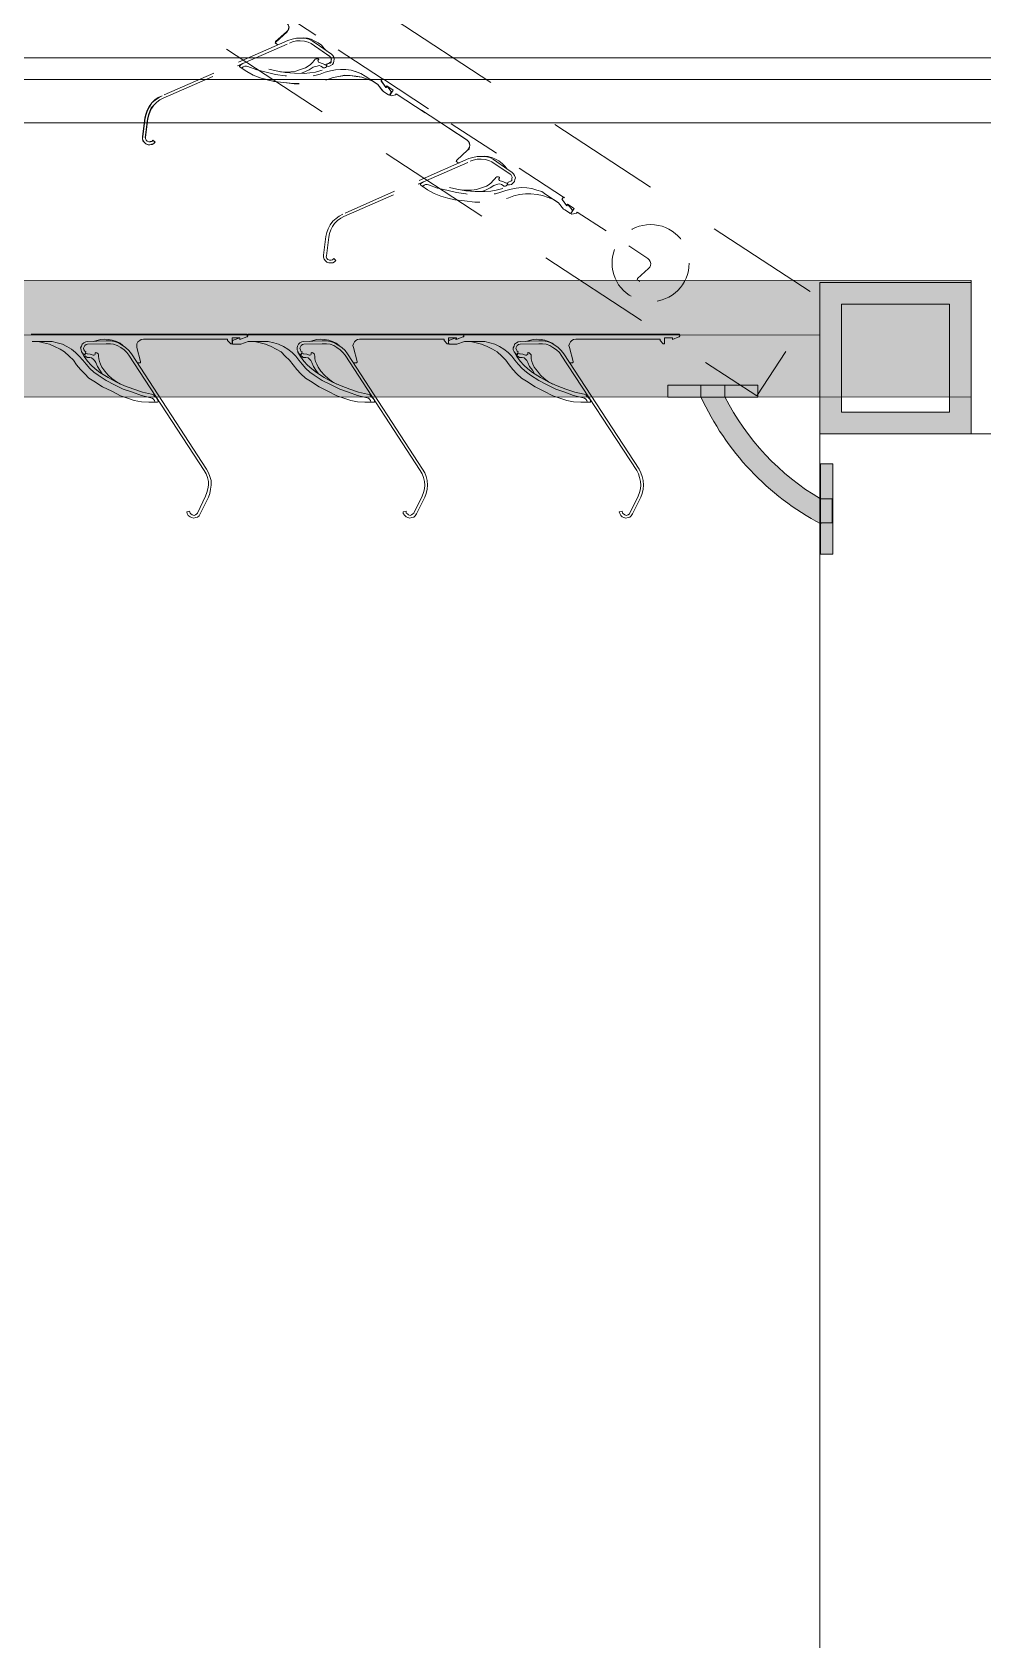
# Model space of a CAD drawing. Header units: centimetres. Extents: x -6341 to 23117, y -10090 to 8065.
# Drawn here: x 4963.5 to 5007.5, y -4142 to -4067.7 of the extents above; entities that cross this region are included whole.
import ezdxf

# ---------------------------------------------------------------- set-up
doc = ezdxf.new("R2010")
doc.units = ezdxf.units.CM
doc.header["$LTSCALE"] = 12.7
doc.linetypes.add('Style de ligne -13', pattern=[0.29527559055118113, 0.1968503937007874, -0.09842519685039369])
doc.linetypes.add('Style de ligne -17', pattern=[0.6944444444444444, 0.41656, -0.2778844444444445])
doc.layers.add('B Général', color=7, linetype='Continuous', lineweight=5)

# ---------------------------------------------------------------- blocks, each defined once
blk = doc.blocks.new('Groupe-199-1')
at = {"layer": 'B Général', "color": 7, "linetype": 'Style de ligne -13', "lineweight": 5}
for p, q in [((4971.417232670053, -4064.385284131147), (4979.742912544473, -4069.83068303404)), ((4975.365451874002, -4068.055167716123), (4969.540660299524, -4070.619054453947)), ((4969.594472088083, -4070.730126088239), (4975.436979450448, -4068.177826302625)), ((4977.37883845733, -4068.689135354139), (4976.664141430124, -4068.196397774793)), ((4976.594475425943, -4068.3025883132), (4977.291459001764, -4068.783740323163)), ((4976.594625581964, -4068.302683299161), (4977.309322609171, -4068.795420830823)), ((4977.165353121027, -4069.131226676084), (4977.148980011209, -4069.272270100691)), ((4977.183216776117, -4069.142907088376), (4977.14913016723, -4069.272365038968)), ((4979.521960272058, -4070.09084429083), (4978.937390197976, -4069.708507054426)), ((4979.522110428079, -4070.090939229108), (4978.937540353998, -4069.708602040388)), ((4979.735871566995, -4070.38250488577), (4979.521960272058, -4070.09084429083)), ((4979.753737415536, -4070.394186776258), (4979.52211262153, -4070.090940754987)), ((4979.778191627725, -4069.853760521985), (4988.103871502145, -4075.299159424879)), ((4980.084026922448, -4070.584924452879), (4980.234644140466, -4070.35464000044)), ((4980.08417707847, -4070.585019343473), (4980.234794248803, -4070.354734986402)), ((4983.63644358085, -4072.65545820532), (4980.377027858956, -4070.523642056562)), ((4968.745195593103, -4071.641595023252), (4968.635371364816, -4072.505568831541)), ((4968.76305920051, -4071.653275435544), (4968.653235019907, -4072.517249291517)), ((4968.764829315408, -4072.539655440427), (4968.874653496011, -4071.675681632139)), ((4968.782692922815, -4072.551335900404), (4968.892517151102, -4071.687362044431)), ((4969.207013334497, -4072.752989237882), (4969.112313331827, -4072.665759890653)), ((4969.224876941904, -4072.764669650175), (4969.130176986917, -4072.677440302946)), ((4983.726410831674, -4073.523644154645), (4977.901619257196, -4076.087530844785)), ((4977.955431045755, -4076.198602479078), (4983.797938408121, -4073.646302693464)), ((4984.955584539636, -4073.77115969), (4985.670281566842, -4074.263897221662)), ((4985.739797462686, -4074.157611792661), (4985.025100387796, -4073.664874213316)), ((4985.544175733789, -4074.611383526899), (4985.510089124902, -4074.740841429807)), ((4987.883069385751, -4075.559415619947), (4987.29849931167, -4075.177078431226)), ((4988.114696373208, -4075.86266321478), (4987.883071579202, -4075.559417145826)), ((4988.445136036142, -4076.053495781995), (4988.595753206476, -4075.823211377241)), ((4977.124018205865, -4077.121751874067), (4977.014193977579, -4077.985725682355)), ((4977.143651928171, -4078.019812291242), (4977.253476108774, -4077.15583843527)), ((4977.58583594726, -4078.233146088697), (4977.491135944589, -4078.145916693784))]:
    blk.add_line(p, q, dxfattribs=at)
at = {"layer": 'B Général', "color": 7, "linetype": 'Style de ligne -13', "lineweight": 5, "flags": 128}
for points in [[(4974.903298820718, -4068.258738940336), (4974.797013344034, -4068.189223092176), (4974.779299844964, -4068.177637570478), (4974.784756530984, -4068.130621426679), (4974.796342004998, -4068.11290792761), (4975.297221483454, -4067.656455414869), (4975.361278404458, -4067.597184651472), (4975.389908327325, -4067.514742940046), (4975.400823988183, -4067.420711987592), (4975.382439150079, -4067.332811349012), (4975.33475390838, -4067.251040976621), (4975.275484623178, -4067.186981766798)], [(4974.903302540048, -4068.258738129713), (4974.814730562432, -4068.200807803251), (4974.779303611978, -4068.177636807538), (4974.802476038201, -4068.142207520582), (4974.814061512216, -4068.124494069196), (4975.314938749536, -4067.668040030576), (4975.361282123788, -4067.597183840849), (4975.407625545724, -4067.526327603437), (4975.418543447717, -4067.432298176862), (4975.382442917093, -4067.332810538389), (4975.352471174463, -4067.262625592329), (4975.275488390192, -4067.186981003858)], [(4976.664141430124, -4068.196397774793), (4976.504713215097, -4068.092124074079), (4976.333699573739, -4068.005563729383), (4976.139513458475, -4067.954432671644), (4975.939870609506, -4067.950317805387), (4975.757942737802, -4067.957786219694), (4975.552838720544, -4068.000684636213), (4975.365451874002, -4068.055167716123)], [(4975.436979450448, -4068.177826302625), (4975.57735153602, -4068.117884200193), (4975.753152860864, -4068.081114619352), (4975.935080732568, -4068.073646252729), (4976.123140300973, -4068.095476048567), (4976.299612964853, -4068.135021632291), (4976.435197414621, -4068.198409455396), (4976.594625581964, -4068.302683299161)], [(4977.130688156351, -4068.52683619795), (4977.029861654504, -4068.410305588819), (4976.911317886575, -4068.282190363981), (4976.763476671442, -4068.160200780012), (4976.610177244409, -4068.085229771711), (4976.439163555367, -4067.998669474699), (4976.262690939172, -4067.959123890973), (4976.074635090097, -4067.937293284513), (4975.892705740198, -4067.944763939954)], [(4977.14840537475, -4068.538420956708), (4977.047578872904, -4068.421890347578), (4976.911321653589, -4068.282189601041), (4976.763480438455, -4068.160199969388), (4976.610178770288, -4068.085227435209), (4976.456880821451, -4068.01025413809), (4976.262694706185, -4067.95912308035), (4976.074636520609, -4067.937291043379), (4975.910422958596, -4067.956348603345)], [(4975.025772155985, -4069.502271788694), (4975.243130745157, -4069.517973559477), (4975.501373781427, -4069.509833901502), (4975.724189819559, -4069.478523247816), (4975.95246254371, -4069.400196402647), (4976.180735315545, -4069.321869557477), (4976.303393902048, -4069.250341981031), (4976.40833898948, -4069.167228978254), (4976.495568384393, -4069.0725289279), (4976.582797683938, -4068.977828972913)], [(4976.582798494562, -4068.977832739927), (4976.6175563948, -4068.924690001585), (4976.658442320093, -4068.900846236326), (4976.734756054148, -4068.900177186109), (4976.781772245629, -4068.905633872129), (4976.781772245629, -4068.905633872129), (4976.78789879249, -4068.934935086347), (4976.753140844567, -4068.988077824689), (4976.759271110757, -4069.017378275968), (4976.783112634881, -4069.058262770749), (4976.818541874154, -4069.081435196973), (4976.947998298868, -4069.115524094678), (4977.065870727762, -4069.167324202635), (4977.083584226831, -4069.178909628965), (4977.130598940118, -4069.184368603803), (4977.148312439187, -4069.195954077818), (4977.13672691749, -4069.21366762457), (4977.154440464243, -4069.225253050901), (4977.148983730539, -4069.272269290067), (4977.096510090097, -4069.3138250762), (4977.067211069329, -4069.319953053571), (4976.990895904763, -4069.320624392606), (4976.973182453378, -4069.309038870908), (4976.95546666549, -4069.297451918699), (4976.884610428079, -4069.251108544447), (4976.802168716653, -4069.22247862158), (4976.714268078073, -4069.240863412), (4976.626367391809, -4069.259248250105), (4976.526881279215, -4069.295346491911), (4976.351751245721, -4069.408431332685), (4976.170490993723, -4069.492215626814), (4975.989232172235, -4069.575997727491)], [(4977.148980011209, -4069.272270100691), (4977.254594196542, -4069.2654707366), (4977.324781336053, -4069.235500424482), (4977.418140949472, -4069.170100920774), (4977.464484371408, -4069.099244683362), (4977.49311205314, -4069.016801493742), (4977.504028476937, -4068.922774308302), (4977.485643638834, -4068.834873669721), (4977.437957586511, -4068.753099530317), (4977.360973371729, -4068.677457135297)], [(4977.291459001764, -4068.783740323163), (4977.333016218408, -4068.836211770154), (4977.362986530527, -4068.906398957349), (4977.363657821877, -4068.982714121915), (4977.346613420709, -4069.047442334272), (4977.294141973718, -4069.0889995986), (4977.241668285593, -4069.130555384733), (4977.165354599221, -4069.131224434949)], [(4977.309322609171, -4068.795420830823), (4977.350879873498, -4068.847892230131), (4977.380850185617, -4068.918079417325), (4977.363805736764, -4068.982807629682), (4977.364477028115, -4069.059122794248), (4977.312005628808, -4069.100680058576), (4977.241818489298, -4069.130650275327), (4977.183218254312, -4069.142904847242)], [(4978.937542595132, -4069.708603518583), (4978.742685140833, -4069.581157248594), (4978.513072027429, -4069.506855242826), (4978.283456672891, -4069.432551758863), (4978.048384584649, -4069.405264466383), (4977.801728500589, -4069.395688431837), (4977.561197485193, -4069.415415852643), (4977.326798214182, -4069.464441483594), (4977.080809749826, -4069.531181376554), (4976.852536977991, -4069.609508221723), (4976.606548513635, -4069.676248114682), (4976.35443350242, -4069.713686793424), (4976.11390243934, -4069.733414214231), (4975.667603553995, -4069.719723313428), (4975.232887901529, -4069.688317435362), (4974.792044224008, -4069.627612584211), (4974.356655754312, -4069.519893782713), (4973.921271051629, -4069.412174218275), (4973.509058727487, -4069.26902536688), (4973.444329036935, -4069.251983206846), (4973.368015350565, -4069.252652257062), (4973.29782816337, -4069.282622569181), (4973.245356811746, -4069.324179785825), (4973.233769811853, -4069.341895526029), (4973.19834057258, -4069.318723099806), (4973.145197786554, -4069.283965199567), (4973.127484335168, -4069.272379677869), (4973.121357788308, -4069.243078463651), (4973.132943310006, -4069.225364964582), (4973.197000183328, -4069.166094201185), (4973.278774322733, -4069.118408196546), (4973.384388460382, -4069.11160888014), (4973.472289146646, -4069.093224089719), (4973.566316332086, -4069.104140513517), (4973.96694313453, -4069.265002768613), (4974.384618057474, -4069.361136143781), (4974.82000280784, -4069.468855708219), (4975.231547512277, -4069.535688536741), (4975.666260923608, -4069.567092936612), (4976.112562050088, -4069.580785363294), (4976.382392086251, -4069.554929869749), (4976.634507097467, -4069.517491238691), (4976.880495609506, -4069.450751345731), (4977.120353855355, -4069.354711001493), (4977.354085506662, -4069.229369395353)], [(4974.724537815317, -4069.962840645887), (4974.40089374946, -4069.877622979261), (4974.077251161798, -4069.7924030715), (4973.759066118463, -4069.660170643903), (4973.464053453668, -4069.492509024717), (4973.198339761957, -4069.318719380476)], [(4974.706822790368, -4069.951257460691), (4974.383178772196, -4069.866039746381), (4974.059536184533, -4069.780819838621), (4973.759066881403, -4069.660174363233), (4973.464051975473, -4069.492511265852), (4973.19834057258, -4069.318723147489)], [(4979.504393161997, -4070.079354565717), (4979.274108709558, -4069.928737395383), (4979.026779903635, -4069.842848389722), (4978.779451002343, -4069.756959384061), (4978.508949722513, -4069.706499665357), (4978.244580139382, -4069.685338156797), (4977.980206836923, -4069.664177363492), (4977.716504873499, -4069.719331782438), (4977.452805103525, -4069.774487679578), (4977.195231165155, -4069.858941071607), (4976.937655700906, -4069.943396704771), (4976.662370504602, -4070.016266053296), (4976.380952753289, -4070.059833567716), (4976.10499621795, -4070.056387751676), (4975.629394640191, -4070.048825591184), (4975.176965488657, -4070.005834286786), (4974.706820549234, -4069.951255982496)], [(4979.50439692901, -4070.079353755094), (4979.291825975641, -4069.940322011091), (4979.044497122033, -4069.854433053114), (4978.779454769357, -4069.756958621122), (4978.526669182046, -4069.718085854627), (4978.244583858713, -4069.685337346174), (4977.99792634414, -4069.675763505079), (4977.716508592828, -4069.719330971815), (4977.452808870538, -4069.774486868955), (4977.212948383554, -4069.870525734998), (4976.937659420236, -4069.943395894147), (4976.662374223932, -4070.016265290357), (4976.398672260507, -4070.071419709303), (4976.122713484033, -4070.067972415067), (4975.647111858591, -4070.060410349943), (4975.176969207986, -4070.005833476163), (4974.724540056452, -4069.962842076398)], [(4978.937392439111, -4069.708508532621), (4978.742534984811, -4069.581062357999), (4978.495208372338, -4069.495174830533)], [(4980.234644140466, -4070.35464000044), (4979.9335034983, -4070.157679360486), (4979.887160076364, -4070.228535597898), (4979.690962280496, -4069.948460524656), (4979.673246492608, -4069.936873572447), (4979.696417488321, -4069.901446574308), (4979.719589914544, -4069.866017335035), (4979.760478080972, -4069.842175095655), (4979.778191627725, -4069.853760521985)], [(4980.077898897393, -4070.555625479795), (4980.124242367014, -4070.4847691947), (4980.135829271539, -4070.46705350218), (4980.141286768182, -4070.420041030027), (4979.9335034983, -4070.157679360486), (4979.887160076364, -4070.228535597898), (4979.690960754617, -4069.94846276579), (4979.673247303232, -4069.936877291776), (4979.678703989252, -4069.889861100294), (4979.725047363504, -4069.819004862882)], [(4980.095762552484, -4070.567305892087), (4980.142106022104, -4070.496449654676), (4980.153692926629, -4070.478733962156), (4980.141434683069, -4070.42013449011), (4979.95136715339, -4070.169359820463), (4979.905023731454, -4070.240216057874), (4979.691110958322, -4069.948557704069), (4979.673395170435, -4069.936970751859), (4979.696567596658, -4069.90154156027), (4979.742911066278, -4069.830685275175)], [(4980.234794248803, -4070.354734986402), (4979.933653606638, -4070.157774346449), (4979.887310232385, -4070.22863058386), (4979.708825887903, -4069.960140984632), (4979.691112388833, -4069.948555462934), (4979.696567596658, -4069.90154156027), (4979.719740070565, -4069.866112273313), (4979.760628284677, -4069.842269986249), (4979.796055235131, -4069.865440981962)], [(4980.077898897393, -4070.555625479795), (4980.054726471169, -4070.591054671384), (4980.019297231896, -4070.56788224516), (4979.789012827142, -4070.417265027143), (4979.735870041116, -4070.382507174589)], [(4980.095762552484, -4070.567305892087), (4980.054876627191, -4070.591149657346), (4980.019447387918, -4070.567977231122), (4979.806876434549, -4070.428945487119), (4979.753733696207, -4070.394187586881)], [(4969.540510143503, -4070.618959420301), (4969.359249891504, -4070.702743762113), (4969.213420356973, -4070.809698289014), (4969.073719562753, -4070.945955556012), (4968.94014450477, -4071.111510270216), (4968.853586496576, -4071.282525437452), (4968.784739698633, -4071.465124600507), (4968.745194114907, -4071.641597264387)], [(4969.540660299524, -4070.619054453947), (4969.377115787729, -4070.714425700285), (4969.231286205514, -4070.821380227186), (4969.073869671091, -4070.946050494291), (4968.958010448679, -4071.123192208387), (4968.871450103982, -4071.294205897428), (4968.802605594858, -4071.476806538679), (4968.763060011132, -4071.653279154874)], [(4968.8746520655, -4071.67568382559), (4968.914197601541, -4071.499211209394), (4968.97145520614, -4071.334326308347), (4969.046429981454, -4071.181026118375), (4969.156830324396, -4071.05089916525), (4969.29653335975, -4070.914643424131), (4969.442364372476, -4070.807686656095), (4969.594321932062, -4070.730031102277)], [(4968.89251572059, -4071.687364285566), (4968.932061256632, -4071.51089166937), (4968.98931886123, -4071.346006768324), (4969.064293636545, -4071.192706578352), (4969.156980432733, -4071.050994151212), (4969.296683468087, -4070.914738362409), (4969.442514528497, -4070.80778154669), (4969.594472088083, -4070.730126088239)], [(4980.377027858956, -4070.523642056562), (4980.342269958719, -4070.576784747221), (4980.137169708474, -4070.619682305433), (4980.084026922448, -4070.584924452879)], [(4980.377180303796, -4070.523738425351), (4980.342422355874, -4070.576881163694), (4980.137322057946, -4070.619778817274), (4980.084179319604, -4070.585020869352)], [(4983.28212515281, -4073.738894980527), (4983.175839676126, -4073.669379132368), (4983.158126177057, -4073.657793658354), (4983.163582863077, -4073.610777466871), (4983.175168337091, -4073.593063967802), (4983.676047815546, -4073.136611455061), (4983.740104736551, -4073.077340691663), (4983.768734659418, -4072.994898980237), (4983.779650272592, -4072.900868075468), (4983.761265482171, -4072.812967389204), (4983.713580240472, -4072.731197016813), (4983.654309477075, -4072.667140095808), (4980.377180303796, -4070.523738425351)], [(4968.635371364816, -4072.505568831541), (4968.642170681223, -4072.611183016874), (4968.660555519326, -4072.699083655454), (4968.737540497049, -4072.774729817487), (4968.796811260446, -4072.838786690809), (4968.879252971872, -4072.867416613676), (4968.973281635507, -4072.878330796339), (4969.061182274088, -4072.859946005918), (4969.160668434366, -4072.823847668745), (4969.207013334497, -4072.752989237882)], [(4968.653235019907, -4072.517249291517), (4968.642320837243, -4072.611277955152), (4968.678419126733, -4072.71076411543), (4968.737688411935, -4072.77482327757), (4968.796959127649, -4072.838880198576), (4968.897116626962, -4072.879097025968), (4968.973431791528, -4072.878425734617), (4969.079045929177, -4072.87162641821), (4969.160818590387, -4072.823942654707), (4969.224876941904, -4072.764669650175)], [(4969.112313331827, -4072.665759890653), (4969.065969957574, -4072.736616080381), (4968.989654793008, -4072.737287371732), (4968.931053079828, -4072.749544184781), (4968.848611368402, -4072.720914261915), (4968.807054104074, -4072.668442862608), (4968.777083839639, -4072.598255675412), (4968.764829315408, -4072.539655440427)], [(4969.130179275735, -4072.677441733457), (4969.066122307046, -4072.736712544538), (4969.007520641549, -4072.748969309904), (4968.931205476983, -4072.749640648939), (4968.848763813241, -4072.721010678388), (4968.807206501229, -4072.668539279081), (4968.777236236795, -4072.598352091886), (4968.782695163949, -4072.551337378599)], [(4983.26426149772, -4073.727214520551), (4983.175689520105, -4073.669284194089), (4983.14026256965, -4073.646113198377), (4983.163434995874, -4073.61068391142), (4983.175020469888, -4073.592970460035), (4983.675897707208, -4073.136516469099), (4983.72224108146, -4073.065660231687), (4983.768584503397, -4072.994804041959), (4983.779502405389, -4072.900774567701), (4983.743401874764, -4072.801286976911), (4983.713430132135, -4072.731102030851), (4983.636447347863, -4072.655457394697)], [(4985.025100387796, -4073.664874213316), (4984.865672172769, -4073.560600464918), (4984.694658531412, -4073.474040120222), (4984.500472416146, -4073.422909062482), (4984.300829614862, -4073.418794196225), (4984.118901695474, -4073.426262610532), (4983.913797678217, -4073.469161027052), (4983.726410831674, -4073.523644154645)], [(4985.509364332422, -4074.006897347547), (4985.408537830575, -4073.890366738416), (4985.272280611261, -4073.75066599188), (4985.124439396127, -4073.628676407911), (4984.97113772796, -4073.553703873731), (4984.817839779123, -4073.478730528928), (4984.623653663858, -4073.427599471189), (4984.43559547828, -4073.405767434217), (4984.271381916269, -4073.424825041868)], [(4983.797938408121, -4073.646302693464), (4983.938310493691, -4073.586360638715), (4984.114111818536, -4073.549591057874), (4984.29603969024, -4073.542122643567), (4984.484099306329, -4073.563952439405), (4984.660571922524, -4073.603498070814), (4984.796156372293, -4073.666885846235), (4984.955584539636, -4073.77115969)], [(4985.510089124902, -4074.740841429807), (4985.615703262552, -4074.734042113401), (4985.703603948816, -4074.715657275297), (4985.779250063165, -4074.638672297574), (4985.84330698417, -4074.579401534177), (4985.85422111915, -4074.485372870542), (4985.8828510897, -4074.402931159116), (4985.846752752526, -4074.303445046522), (4985.799066700204, -4074.221670907117), (4985.739795936807, -4074.157613986112)], [(4987.298501552805, -4075.177079957105), (4987.103644098504, -4075.049633687116), (4986.874030985101, -4074.975331633665), (4986.644415630563, -4074.901028149702), (4986.409343542322, -4074.873740904905), (4986.162687458261, -4074.864164822675), (4985.922156442864, -4074.883892243482), (4985.687757171853, -4074.932917874433), (4985.441768707498, -4074.999657767393), (4985.213495935663, -4075.077984612562), (4984.967507471307, -4075.144724505521), (4984.715392460092, -4075.182163184263), (4984.474861444696, -4075.20189060507), (4984.028562511667, -4075.188199751951), (4983.593846859201, -4075.1567938262), (4983.15300318168, -4075.096088975049), (4982.717614711984, -4074.988370221235), (4982.282230009301, -4074.880650609113), (4981.870017685159, -4074.737501757719), (4981.805287994607, -4074.720459597685), (4981.728974308237, -4074.721128647901), (4981.658787121041, -4074.75109896002), (4981.606315769418, -4074.792656176664), (4981.594728769525, -4074.810371964551), (4981.559299530252, -4074.787199490644), (4981.506156791909, -4074.752441590406), (4981.48844329284, -4074.740856068708), (4981.482316745981, -4074.71155485449), (4981.493902267679, -4074.693841355421), (4981.557959141001, -4074.634570592023), (4981.639733280404, -4074.586884587385), (4981.745347418054, -4074.580085270979), (4981.833248104318, -4074.561700480558), (4981.927275289758, -4074.572616904356), (4982.327902092203, -4074.733479159452), (4982.745577015145, -4074.82961253462), (4983.180961765512, -4074.937332099058), (4983.59250646995, -4075.004164927579), (4984.02721988128, -4075.035569375135), (4984.473521055445, -4075.049261754133), (4984.743351043924, -4075.023406308271), (4984.995466055139, -4074.98596762953), (4985.241454567178, -4074.919227784254), (4985.481312813028, -4074.823187392331), (4985.715044464334, -4074.697845786191)], [(4983.085496772988, -4075.431317036725), (4982.761852707132, -4075.3460993701), (4982.43821011947, -4075.260879462339), (4982.120025076135, -4075.128647034742), (4981.82501241134, -4074.960985463239), (4981.559298719629, -4074.787195771314)], [(4983.386731113656, -4074.970748179533), (4983.604089702829, -4074.986449997999), (4983.862332739099, -4074.978310292341), (4984.085148777231, -4074.946999638654), (4984.313421549066, -4074.868672793485), (4984.541694273217, -4074.790345948316), (4984.66435285972, -4074.718818371869), (4984.769297947152, -4074.635705369093), (4984.856527342065, -4074.541005366422), (4984.943756689294, -4074.446305363752)], [(4984.943757452234, -4074.446309130765), (4984.978515400156, -4074.393166392423), (4985.019401277765, -4074.369322674848), (4985.095715011819, -4074.368653576948), (4985.142731203302, -4074.374110310651), (4985.142731203302, -4074.374110310651), (4985.148857750161, -4074.40341152487), (4985.11409980224, -4074.456554263212), (4985.120230068429, -4074.485854666807), (4985.144071592554, -4074.526739161588), (4985.179500831827, -4074.549911587812), (4985.30895725654, -4074.584000485517), (4985.426829685433, -4074.635800593473), (4985.444543184503, -4074.647386067487), (4985.491557945474, -4074.652844994642), (4985.50927139686, -4074.66443051634), (4985.497685875162, -4074.682144015409), (4985.515399421914, -4074.693729441739), (4985.509942688211, -4074.740745680906), (4985.457469047769, -4074.782301467038), (4985.428170074685, -4074.78842944441), (4985.351854862436, -4074.789100783445), (4985.33414141105, -4074.777515261747), (4985.316425623163, -4074.765928357221), (4985.245569385751, -4074.719584935285), (4985.163127674326, -4074.690955012418), (4985.075227035745, -4074.709339802839), (4984.987326349481, -4074.727724640943), (4984.887840236886, -4074.763822882749), (4984.712710203394, -4074.876907723524), (4984.531449951394, -4074.960692017652), (4984.350191129907, -4075.04447411833)], [(4985.670281566842, -4074.263897221662), (4985.71183883117, -4074.316368620969), (4985.741809143289, -4074.386555808164), (4985.724764694436, -4074.451284020521), (4985.725435985788, -4074.527599185087), (4985.672964586481, -4074.569156449415), (4985.602777446969, -4074.59912671385), (4985.544177211984, -4074.611381285764)], [(4987.865355886682, -4075.547830145932), (4987.652784933312, -4075.408798449613), (4987.405456079706, -4075.322909443952), (4987.140413727029, -4075.225435011961), (4986.887628139719, -4075.186562245466), (4986.605542816385, -4075.153813737013), (4986.358885301813, -4075.144239943601), (4986.0774675505, -4075.187807362653), (4985.81376782821, -4075.242963259794), (4985.573907341226, -4075.339002125837), (4985.298618377908, -4075.411872284986), (4985.023333181603, -4075.484741681196), (4984.759631218179, -4075.539896100141), (4984.483672441705, -4075.536448805906), (4984.008070816262, -4075.528886740781), (4983.537928165659, -4075.474309867002), (4983.085499014123, -4075.431318514921)], [(4988.456721510156, -4076.03578233061), (4988.503064979775, -4075.964926045514), (4988.514651884301, -4075.947210352994), (4988.502393640741, -4075.888610880948), (4988.312326111062, -4075.637836211301), (4988.265982689127, -4075.708692448713), (4988.052069915994, -4075.417034142591), (4988.03435417579, -4075.405447142698), (4988.05752655433, -4075.370017951108), (4988.10387002395, -4075.299161666013)], [(4988.595753206476, -4075.823211377241), (4988.294612564309, -4075.626250784971), (4988.248269190057, -4075.697106974699), (4988.069784845575, -4075.428617375471), (4988.052071346506, -4075.417031901457), (4988.05752655433, -4075.370017951108), (4988.080699028238, -4075.334588711835), (4988.121587242349, -4075.310746424772), (4988.157014192804, -4075.3339173728)], [(4977.901619257196, -4076.087530844785), (4977.738074745401, -4076.182902091123), (4977.592245163187, -4076.289856618024), (4977.434828628762, -4076.414526932813), (4977.31896940635, -4076.591668599226), (4977.232409061655, -4076.762682288267), (4977.163564552529, -4076.945282929517), (4977.124018968805, -4077.121755545713)], [(4977.253474678262, -4077.155840676404), (4977.293020214303, -4076.979368060209), (4977.350277818902, -4076.814483159162), (4977.425252594217, -4076.66118296919), (4977.517939390405, -4076.519470542051), (4977.65764242576, -4076.383214753248), (4977.803473486169, -4076.276257937528), (4977.955431045755, -4076.198602479078)], [(4988.456721510156, -4076.03578233061), (4988.415835584863, -4076.059626095869), (4988.38040634559, -4076.036453621961), (4988.167835392221, -4075.897421877958), (4988.114692653879, -4075.86266397772)], [(4988.738139261468, -4075.99221481619), (4988.703381313547, -4076.045357554533), (4988.498281015619, -4076.088255208112), (4988.445138277277, -4076.05349726019)], [(4991.643084110483, -4079.207371371366), (4991.536798633798, -4079.137855523206), (4991.519085134729, -4079.126270096875), (4991.524541820749, -4079.079253857709), (4991.536127342447, -4079.06154035864), (4992.037006773217, -4078.605087845899), (4992.101063694223, -4078.545817082502), (4992.129693617089, -4078.463375371076), (4992.140609230264, -4078.369344466306), (4992.122224487527, -4078.281443780042), (4992.074539198145, -4078.199673407652), (4992.015268482431, -4078.135616486646), (4988.738139261468, -4075.99221481619)], [(4977.014193977579, -4077.985725682355), (4977.003279794915, -4078.079754345991), (4977.039378084405, -4078.179240506269), (4977.098647369608, -4078.243299668409), (4977.15791808532, -4078.307356589414), (4977.258075584634, -4078.34757346449), (4977.3343907492, -4078.346902125455), (4977.44000488685, -4078.340102809049), (4977.521777548059, -4078.292419045545), (4977.58583594726, -4078.233146088697)], [(4977.491138233408, -4078.145918171979), (4977.427081264718, -4078.205188935377), (4977.368479599221, -4078.217445700742), (4977.292164434655, -4078.218117039777), (4977.209722770914, -4078.189487069227), (4977.168165458902, -4078.137015717603), (4977.138195194467, -4078.066828530408), (4977.143654169306, -4078.019813769437)]]:
    blk.add_lwpolyline(points, dxfattribs=at)
blk = doc.blocks.new('Groupe-200-1')
at = {"layer": 'B Général', "color": 7, "linetype": 'Continuous', "lineweight": 5}
for p, q in [((4973.440542849324, -4081.63774084387), (4963.492210539601, -4081.63774084387)), ((4983.431031759998, -4081.63774084387), (4973.503865298054, -4081.637740891553)), ((4993.443041762135, -4081.63774084387), (4983.494709500095, -4081.63774084387)), ((4963.534542187474, -4081.976407187559), (4964.233043345234, -4081.976407187559)), ((4966.095531948826, -4081.976407187559), (4966.963364943287, -4081.955241387464)), ((4966.963364943287, -4082.082241623975), (4966.095531948826, -4082.10340742407)), ((4968.67804280164, -4081.870575469114), (4972.572709807178, -4081.870575469114)), ((4972.784375914356, -4082.082241576291), (4972.784375914356, -4081.807075398542)), ((4973.186542376301, -4082.10340742407), (4973.52520871999, -4081.976407187559)), ((4973.52520871999, -4081.976407187559), (4974.223709925434, -4081.976407187559)), ((4976.107364329121, -4081.976407187559), (4976.954031523487, -4081.955241387464)), ((4976.954031523487, -4082.082241623975), (4976.107364329121, -4082.10340742407)), ((4978.66870938184, -4081.870575516798), (4982.584542187474, -4081.870575469114)), ((4982.796208294651, -4082.082241576291), (4982.796208294651, -4081.807075398542)), ((4983.177031286976, -4082.10340742407), (4983.536863478444, -4081.976407187559)), ((4983.536866148732, -4081.976407187559), (4984.235367354176, -4081.976407187559)), ((4986.098030909321, -4081.976407187559), (4986.965863903783, -4081.955241387464)), ((4986.96586657407, -4082.082241623975), (4986.098033579609, -4082.10340742407)), ((4988.680366810581, -4081.870575469114), (4992.575033768437, -4081.870575469114)), ((4992.786699923298, -4082.082241576291), (4992.786699923298, -4081.807075398542)), ((4966.010866030476, -4082.463242238141), (4965.968531759999, -4082.590242474653)), ((4971.493033036015, -4087.94540924368), (4968.00053249242, -4082.611408322431)), ((4968.127532728931, -4082.547908156492), (4971.59886475446, -4087.881909125425)), ((4976.02269841077, -4082.463242238141), (4975.959198292515, -4082.590242474653)), ((4981.483699568531, -4087.94540924368), (4978.012367543003, -4082.611408274747)), ((4978.118199261448, -4082.547908204176), (4981.589531286976, -4087.881909173108)), ((4986.013364943287, -4082.463242238141), (4985.949864872715, -4082.590242474653)), ((4991.495531948826, -4087.945409291364), (4988.003031405232, -4082.611408274747)), ((4988.130031641743, -4082.547908204176), (4991.601363667271, -4087.881909173108)), ((4970.688700112126, -4089.850407116987), (4970.815700348637, -4089.829241269209)), ((4971.175532492421, -4089.913907187559), (4971.55653315427, -4089.130740111448)), ((4971.683533343098, -4089.173074381925), (4971.302532728932, -4089.95624150572)), ((4980.70053249242, -4089.850407116987), (4980.827532728932, -4089.829241269209)), ((4981.187364872715, -4089.913907187559), (4981.568365534566, -4089.130740111448)), ((4981.695365723393, -4089.173074381925), (4981.314365061543, -4089.95624150572)), ((4990.69119907262, -4089.850407069303), (4990.818199261448, -4089.829241316892)), ((4991.178031405232, -4089.913907187559), (4991.559032067082, -4089.130740111448)), ((4991.68603225591, -4089.173074429609), (4991.305031641743, -4089.95624150572))]:
    blk.add_line(p, q, dxfattribs=at)
at = {"layer": 'B Général', "color": 7, "linetype": 'Continuous', "lineweight": 5, "flags": 128}
for points in [[(4972.784375914356, -4081.807075398542), (4973.144208105824, -4081.807075398542), (4973.144208105824, -4081.891741316892), (4973.461708601734, -4081.764741080381), (4973.482877119801, -4081.764741080381), (4973.482877119801, -4081.722409480192), (4973.482877119801, -4081.680075162031), (4973.461708601734, -4081.63774084387), (4973.440542849324, -4081.63774084387)], [(4972.805541762134, -4082.061075823881), (4972.805541762134, -4081.976409905531), (4972.805541762134, -4081.955241387464), (4972.82670756223, -4081.912909787275), (4973.144208105824, -4081.807075398542), (4973.144208105824, -4081.891741316892), (4973.461708601734, -4081.764743798353), (4973.482874449513, -4081.764743750669), (4973.504042919895, -4081.722409480192), (4973.504042919895, -4081.637743561841)], [(4982.796033343098, -4082.061075823881), (4982.796033343098, -4081.976409905531), (4982.796033343098, -4081.955241387464), (4982.838367661259, -4081.912909787275), (4983.134699686787, -4081.807075398542), (4983.134699686787, -4081.891741316892), (4983.473366030476, -4081.764743750669), (4983.494534548542, -4081.764743798353), (4983.494534548542, -4081.722409432508), (4983.494534548542, -4081.637743561841)], [(4982.796208294651, -4081.807075398542), (4983.156040438435, -4081.807075398542), (4983.156040438435, -4081.891741316892), (4983.452375181934, -4081.764741080381), (4983.47354098203, -4081.764741080381), (4983.494709500095, -4081.722409480192), (4983.494709500095, -4081.680075162031), (4983.47354098203, -4081.63774084387), (4983.43120938184, -4081.63774084387)], [(4992.786699923298, -4081.807075398542), (4993.146532067081, -4081.807075398542), (4993.146532067081, -4081.891741269209), (4993.442866810581, -4081.764741080381), (4993.464032610676, -4081.764741080381), (4993.485201081059, -4081.722409480192), (4993.485201081059, -4081.680075162031), (4993.464032610676, -4081.63774084387), (4993.442866810581, -4081.63774084387)], [(4963.555707987568, -4081.976407187559), (4963.809708412907, -4081.976407235242), (4964.063708838245, -4082.039907305814), (4964.338875063679, -4082.10340742407), (4964.571707018635, -4082.209241812803), (4964.825707443973, -4082.336239331342), (4965.037373598835, -4082.463239567854), (4965.249042376301, -4082.653739874936), (4965.439540013096, -4082.84424018202), (4965.58770871999, -4083.055906336881), (4965.778209074757, -4083.267575162031), (4965.968706663868, -4083.479241316892), (4966.159207018635, -4083.669741576291), (4966.39204164388, -4083.817907660581), (4966.794208105824, -4084.071908038236), (4967.217540320179, -4084.283574193098), (4967.619706782124, -4084.495240347959)], [(4964.233040674946, -4081.976407187559), (4964.46587530019, -4081.976407235242), (4964.698707207463, -4082.039907305814), (4964.931541880391, -4082.10340742407), (4965.143207987569, -4082.209241812803), (4965.354874094746, -4082.336239331342), (4965.545374449513, -4082.484408038236), (4965.714706238529, -4082.653739874936), (4965.884040793202, -4082.84424018202), (4966.032206782123, -4083.034740536787), (4966.201541289112, -4083.225240891553), (4966.39204164388, -4083.394572728254), (4966.582541950962, -4083.542741387464), (4966.96353989484, -4083.77557334242), (4967.344540556691, -4083.987239449598), (4967.746707018635, -4084.177739804365), (4968.170041950963, -4084.325908463575), (4968.593374213002, -4084.474074500181), (4969.01670647504, -4084.579906266309), (4969.080206593297, -4084.601074736692), (4969.143706663868, -4084.643406336881), (4969.186040982029, -4084.706906455137), (4969.207206782124, -4084.770406573392), (4969.207206782124, -4084.791575091459), (4969.249541100285, -4084.791575091459), (4969.31304121854, -4084.791575043775), (4969.334207018635, -4084.791575091459), (4969.35537281873, -4084.770406525708), (4969.35537281873, -4084.749240773298), (4969.334207018635, -4084.664574854948), (4969.291872700474, -4084.579906266309), (4969.207206782124, -4084.516406148054), (4969.143706663868, -4084.452906029798), (4969.059040793201, -4084.410574381925), (4968.635708531163, -4084.325908511259), (4968.233539351246, -4084.177739756681), (4967.81020713689, -4084.029573720075), (4967.429206475041, -4083.86023926077), (4967.048208531162, -4083.648573105909), (4966.667207869313, -4083.415741198637), (4966.455541762135, -4083.246406643964), (4966.265041407368, -4083.077074807264), (4966.09570690038, -4082.886574500181), (4965.947540863774, -4082.674908393003), (4965.820540674946, -4082.442073767759)], [(4965.968531759999, -4082.590242474653), (4965.883865841648, -4082.526742356397), (4965.820365723393, -4082.463242285825), (4965.799197205326, -4082.357407849408), (4965.778031405232, -4082.272741978742), (4965.820365723393, -4082.188076012708), (4965.841531523487, -4082.103410142042), (4965.926197441838, -4082.039909976103), (4966.010866030476, -4081.997575705625), (4966.095531948826, -4081.976409905531)], [(4966.095531948826, -4082.10340742407), (4966.03203183057, -4082.124573224165), (4965.968531759999, -4082.166907542326), (4965.94736591222, -4082.230407612898), (4965.905031641743, -4082.293907731153), (4965.926197441838, -4082.357407849408), (4965.968531759999, -4082.420907967664), (4966.010866030476, -4082.463239567854)], [(4966.370875843784, -4081.976407187559), (4966.519041832707, -4081.934072917081), (4966.709542187474, -4081.891741269209), (4966.900042494557, -4081.870572798826), (4967.069377001545, -4081.891741316892), (4967.238708838246, -4081.912907116987), (4967.429209193013, -4081.976407235242), (4967.598543700001, -4082.061073105909), (4967.72554121854, -4082.166907494642)], [(4966.963364943287, -4081.955241387464), (4967.153865298054, -4081.955241387464), (4967.344365605137, -4081.976407187559), (4967.53486591222, -4082.039907305814), (4967.704197748921, -4082.145741742231), (4967.852363785527, -4082.251573412992), (4968.00053249242, -4082.399742119886), (4968.127532728931, -4082.547908156492)], [(4968.00053249242, -4082.611408322431), (4967.915866574071, -4082.48440808592), (4967.788866385243, -4082.357407849408), (4967.640700348637, -4082.251576130964), (4967.471365841649, -4082.166907542326), (4967.302031286976, -4082.10340742407), (4967.153865298054, -4082.082241623975), (4966.963364943287, -4082.082241623975)], [(4968.402873858235, -4082.971240418531), (4968.508708294651, -4082.971240418531), (4968.551039894841, -4082.971240418531), (4968.551039942524, -4082.928906148054), (4968.551039894841, -4082.907740347959), (4968.381708105824, -4082.251573460676), (4968.381708105824, -4082.166907494642), (4968.381708105824, -4082.082241623975), (4968.424039706013, -4081.997573035337), (4968.508708294651, -4081.934072869398), (4968.572208412907, -4081.891741269209), (4968.678040131352, -4081.870572798826)], [(4972.572709807178, -4081.870575469114), (4972.572709807178, -4081.93407558737), (4972.720875843785, -4082.082241623975), (4972.784375914356, -4082.082241576291)], [(4972.805541762134, -4082.061075823881), (4972.805541762134, -4082.103410142042), (4972.847876032612, -4082.103410142042), (4973.123042258046, -4082.103410094358), (4973.186542376301, -4082.103410094358)], [(4973.546199568531, -4081.976407187559), (4973.821365841648, -4081.976407187559), (4974.075366266987, -4082.039907305814), (4974.329366692325, -4082.10340742407), (4974.583367117664, -4082.209241860487), (4974.81619907262, -4082.336239331342), (4975.049033697865, -4082.463239567854), (4975.239534004948, -4082.653739874936), (4975.430031641743, -4082.84424018202), (4975.599366148732, -4083.055906336881), (4975.76870065572, -4083.267575162031), (4975.959198292515, -4083.479241316892), (4976.170867117665, -4083.669741623975), (4976.403699072621, -4083.817907612897), (4976.805865534565, -4084.07190808592), (4977.208031948826, -4084.283574193098), (4977.631366881154, -4084.495240300275)], [(4974.223707207462, -4081.976407187559), (4974.45654188039, -4081.976407187559), (4974.710539587757, -4082.039907305814)], [(4974.710364636204, -4082.039907305814), (4974.922030791065, -4082.10340742407), (4975.15486541631, -4082.209241860487), (4975.366531523488, -4082.336239379026), (4975.557031878254, -4082.48440808592), (4975.726363667271, -4082.65373992262), (4975.874532374165, -4082.84424018202), (4976.02269841077, -4083.034740536787), (4976.192030247471, -4083.225240891553), (4976.382530554554, -4083.39457268057), (4976.573030909321, -4083.542741387464), (4976.954031523487, -4083.77557334242), (4977.356197985432, -4083.987239449598), (4977.758364447376, -4084.177739756681), (4978.160530861637, -4084.325908511259), (4978.583865841649, -4084.474074500181), (4979.028363903783, -4084.579906218626), (4979.091863974354, -4084.601074736692), (4979.134198292515, -4084.643406336881), (4979.176532610676, -4084.706906455137), (4979.19769841077, -4084.770406573392), (4979.218864210865, -4084.791575043775), (4979.24003001096, -4084.791575091459), (4979.303530129216, -4084.791575043775), (4979.345864447377, -4084.791575043775), (4979.367030247471, -4084.770406573392), (4979.367030247471, -4084.749240725614), (4979.345864447377, -4084.664574807264), (4979.282364329121, -4084.579906266309), (4979.218864210865, -4084.516406148054), (4979.155364092609, -4084.452906029798), (4979.049532374165, -4084.410574381925), (4978.626197441838, -4084.325908511259), (4978.224030979893, -4084.177739756681), (4977.821864565632, -4084.029573767759), (4977.419698103688, -4083.860241931058), (4977.038697441838, -4083.648573105909), (4976.678865298054, -4083.415741198637), (4976.467199143192, -4083.246406643964), (4976.276698836109, -4083.077074854948), (4976.107364329121, -4082.886574547864), (4975.93803249242, -4082.674908345319), (4975.81103225591, -4082.442073720075)], [(4975.959198292515, -4082.590242474653), (4975.874532374165, -4082.526742356397), (4975.832198103688, -4082.463242285825), (4975.789863785527, -4082.357407849408), (4975.789863785527, -4082.272741978742), (4975.81103225591, -4082.188076012708), (4975.853363903782, -4082.103410142042), (4975.916863974354, -4082.039910023786), (4976.001532610676, -4081.997575705625), (4976.107364329121, -4081.976409905531)], [(4976.107364329121, -4082.10340742407), (4976.043864210866, -4082.124573224165), (4975.980364092609, -4082.166907542326), (4975.938029822132, -4082.230407660581), (4975.916863974354, -4082.293907731153), (4975.938029822132, -4082.357407849408), (4975.959198292515, -4082.420907967664), (4976.02269841077, -4082.463239567854)], [(4976.382533224843, -4081.976407235242), (4976.530699261448, -4081.934072917081), (4976.700033768437, -4081.891741269209), (4976.890534123204, -4081.870572798826), (4977.059865912221, -4081.891741316892), (4977.250366266987, -4081.912907069303), (4977.419700773976, -4081.976407235242), (4977.589032610676, -4082.061073105909), (4977.737198599598, -4082.166907542326)], [(4976.954031523487, -4081.955241387464), (4977.144531878254, -4081.955241387464), (4977.335032137654, -4081.976407235242), (4977.52553249242, -4082.039907305814), (4977.694864329121, -4082.145741694547), (4977.86419883611, -4082.251573412992), (4978.012364872715, -4082.399742167569), (4978.118199261448, -4082.547908204176)], [(4978.012364872715, -4082.611408322431), (4977.906530436298, -4082.484408038236), (4977.779530199788, -4082.357407849408), (4977.631364210865, -4082.251576130964), (4977.483198221943, -4082.166907542326), (4977.313863667271, -4082.10340742407), (4977.14453183057, -4082.082241623975), (4976.954031523487, -4082.082241623975)], [(4978.393365534565, -4082.971240466215), (4978.520365723392, -4082.971240466215), (4978.541531523488, -4082.971240418531), (4978.562700041553, -4082.928906148054), (4978.562700041553, -4082.907740300275), (4978.393365486882, -4082.251573412992), (4978.372199686787, -4082.166907494642), (4978.393365534565, -4082.082241623975), (4978.435699805043, -4081.997572987653), (4978.499199923298, -4081.934072917081), (4978.583865793965, -4081.891741269209), (4978.668531759999, -4081.870572798826)], [(4982.584542187474, -4081.870575469114), (4982.584542187474, -4081.934075635053), (4982.732708176396, -4082.082241623975), (4982.796208294651, -4082.082241576291)], [(4982.796033343098, -4082.061075823881), (4982.817199190877, -4082.103410094358), (4982.838367661259, -4082.103410142042), (4983.113533886692, -4082.103410094358), (4983.177034004948, -4082.103410094358)], [(4983.537041100285, -4081.976407187559), (4983.812207325718, -4081.976407187559), (4984.066207751057, -4082.039907305814), (4984.320208176396, -4082.10340742407), (4984.574208601734, -4082.209241860487), (4984.828209074757, -4082.336239331342), (4985.039875181935, -4082.463239567854), (4985.251541289113, -4082.653739874936), (4985.442041643879, -4082.844240229703), (4985.590207632801, -4083.055906384565), (4985.759542187474, -4083.267575162031), (4985.950039824269, -4083.479241316892), (4986.161708601734, -4083.669741623975), (4986.39454055669, -4083.817907612897), (4986.796707018635, -4084.07190808592), (4987.19887348058, -4084.283574193098), (4987.622208412907, -4084.495240300275)], [(4984.235364636204, -4081.976407187559), (4984.468199261448, -4081.976407235242), (4984.701031216404, -4082.039907305814), (4984.933865841648, -4082.10340742407), (4985.145531948826, -4082.209241812803), (4985.357198103688, -4082.336239331342), (4985.547698410771, -4082.484408038236), (4985.717030199788, -4082.653739874936), (4985.865198954365, -4082.844240229703), (4986.013364943287, -4083.034740536787), (4986.203865298054, -4083.225240891553), (4986.394365605137, -4083.39457268057), (4986.58486591222, -4083.542741387464), (4986.965863903783, -4083.77557334242), (4987.346864565632, -4083.987239497282), (4987.749030979893, -4084.177739804365), (4988.17236591222, -4084.325908463575), (4988.574532374165, -4084.474074500181), (4989.019030436299, -4084.579906218626), (4989.082530554554, -4084.601074736692), (4989.14603067281, -4084.643406336881), (4989.188364943288, -4084.706906455137), (4989.209530791066, -4084.770406573392), (4989.209530791066, -4084.791575091459), (4989.251865061543, -4084.791575091459), (4989.315365179798, -4084.791575043775), (4989.336530979893, -4084.791575091459), (4989.357696779987, -4084.770406525708), (4989.357696779987, -4084.749240773298), (4989.336530979893, -4084.664574854948), (4989.273030909321, -4084.579906218626), (4989.209530791066, -4084.51640610037), (4989.14603067281, -4084.452906029798), (4989.06136475446, -4084.410574381925), (4988.63803249242, -4084.325908511259), (4988.214697560094, -4084.177739804365), (4987.812531098149, -4084.029573720075), (4987.431530436299, -4083.86023926077), (4987.050532492421, -4083.648573105909), (4986.669531878254, -4083.415741150953), (4986.457865723392, -4083.246406691648), (4986.26736541631, -4083.077074807264), (4986.098030861637, -4082.886574500181), (4985.949864825032, -4082.674908345319), (4985.822864636204, -4082.442073720075)], [(4985.949864872715, -4082.590242474653), (4985.886364754459, -4082.526742356397), (4985.822864636204, -4082.463242238141), (4985.780530318043, -4082.357407849408), (4985.780530318043, -4082.272741931059), (4985.822864636204, -4082.188076012708), (4985.844030436298, -4082.103410094358), (4985.92869907262, -4082.039910023786), (4986.013364943287, -4081.997575705625), (4986.098030861637, -4081.976409857847)], [(4986.098030861637, -4082.10340742407), (4986.034530791066, -4082.124573224165), (4985.97103067281, -4082.166907542326), (4985.928696354649, -4082.230407612898), (4985.907530554554, -4082.293907731153), (4985.928696354649, -4082.357407849408), (4985.97103067281, -4082.42090791998), (4986.013364943287, -4082.463239567854)], [(4986.373199805043, -4081.976407187559), (4986.521365793965, -4081.934072917081), (4986.711866148731, -4081.891741269209), (4986.88120065572, -4081.870572798826), (4987.071701010487, -4081.891741316892), (4987.241032799504, -4081.912907116987)], [(4988.003031405232, -4082.611408274747), (4987.918365486881, -4082.484408038236), (4987.791365298054, -4082.357407849408), (4987.622030791065, -4082.251576130964), (4987.47386475446, -4082.166907494642), (4987.304530247471, -4082.10340742407), (4987.13519841077, -4082.082241623975), (4986.965863903783, -4082.082241623975)], [(4986.96586657407, -4081.955241435148), (4987.156366881153, -4081.955241387464), (4987.34686723592, -4081.976407235242), (4987.537367543004, -4082.039907305814), (4987.706699379703, -4082.145741694547), (4987.85486541631, -4082.251573460676), (4988.003034123203, -4082.399742167569), (4988.130034312031, -4082.547908204176)], [(4987.241207751057, -4081.912907069303), (4987.410542258045, -4081.976407235242), (4987.579874094746, -4082.061073105909), (4987.728040131352, -4082.166907542326)], [(4988.405375536701, -4082.971240418531), (4988.511209925435, -4082.971240418531), (4988.532375725529, -4082.971240418531), (4988.553541525624, -4082.928906148054), (4988.553541525624, -4082.907740300275), (4988.384209688923, -4082.251573460676), (4988.36304121854, -4082.166907494642), (4988.384209688923, -4082.082241576291), (4988.426541289113, -4081.997572987653), (4988.490041407368, -4081.934072869398), (4988.57471004369, -4081.891741316892), (4988.680541762134, -4081.870572798826)], [(4992.575031098148, -4081.870575469114), (4992.575031098148, -4081.93407558737), (4992.723197134755, -4082.082241623975), (4992.78669725301, -4082.082241623975)], [(4966.603707751057, -4082.653742592908), (4966.603707751057, -4082.590242474653), (4966.582541950962, -4082.547908156492), (4966.519041832707, -4082.505576556302), (4966.476707514546, -4082.48440808592), (4966.476707514546, -4082.48440808592), (4966.455541762135, -4082.505576556302), (4966.455541762135, -4082.569076674558), (4966.434373244068, -4082.590242474653), (4966.39204164388, -4082.611408274747), (4966.349707325719, -4082.611408274747), (4966.222707136891, -4082.569076674558), (4966.09570690038, -4082.547908156492), (4966.074541100284, -4082.547908204176), (4966.032206782123, -4082.526742356397), (4966.011040982029, -4082.526742356397), (4966.011040982029, -4082.547908156492), (4965.989875181935, -4082.547908204176), (4965.968706663868, -4082.590242474653), (4965.989875181935, -4082.653742592908), (4966.011040982029, -4082.674908393003), (4966.074541100284, -4082.71724266348), (4966.09570690038, -4082.717242711164), (4966.116875418445, -4082.71724266348), (4966.201541289112, -4082.71724266348), (4966.286207255146, -4082.738408511259), (4966.349707325719, -4082.801908581831), (4966.413207443974, -4082.865408700086), (4966.476707562229, -4082.950074618436), (4966.561373480579, -4083.14057492552), (4966.667207869313, -4083.309909480192), (4966.773042258045, -4083.479241269209)], [(4967.619709452412, -4083.944907849409), (4967.429209145329, -4083.839073460676), (4967.217543038151, -4083.69090742407), (4967.048208483478, -4083.542741387464), (4966.900042494557, -4083.352241080381), (4966.751876457951, -4083.161740725614), (4966.688376387379, -4083.034740536787), (4966.646042069218, -4082.907740300275), (4966.624876269123, -4082.780740111448), (4966.603710469029, -4082.653739874936)], [(4976.615365179799, -4082.653742592908), (4976.594199379704, -4082.590242474653), (4976.573030909321, -4082.547908156492), (4976.509530791065, -4082.505576556302), (4976.488364943287, -4082.48440808592), (4976.467199190876, -4082.484408038236), (4976.44603067281, -4082.505576556302), (4976.44603067281, -4082.569076674558), (4976.424864872715, -4082.590242474653), (4976.382530554554, -4082.611408274747), (4976.36136475446, -4082.611408274747), (4976.234364517948, -4082.569076674558), (4976.107364329121, -4082.547908204176), (4976.065032728931, -4082.547908204176), (4976.02269841077, -4082.526742356397), (4976.001532610676, -4082.526742356397), (4976.001532610676, -4082.547908156492), (4975.980364092609, -4082.547908204176), (4975.980364092609, -4082.590242474653), (4975.980364092609, -4082.653742592908), (4976.02269841077, -4082.674908345319), (4976.065032728931, -4082.71724266348), (4976.107364329121, -4082.71724266348), (4976.107364329121, -4082.71724266348), (4976.192032917759, -4082.71724266348), (4976.297864636204, -4082.738408511259), (4976.36136475446, -4082.801908629514), (4976.424864872715, -4082.86540874777), (4976.467199143192, -4082.950074618436), (4976.551865061543, -4083.14057492552), (4976.65769949796, -4083.309909432508), (4976.784699686787, -4083.479241316892)], [(4977.631364210865, -4083.944907849409), (4977.419698103688, -4083.839073460676), (4977.22919774892, -4083.69090742407), (4977.059863241932, -4083.542741387464), (4976.890531405232, -4083.352241032697), (4976.763531216404, -4083.161740725614), (4976.700031098148, -4083.034740536787), (4976.636530979893, -4082.907740300275), (4976.615365179799, -4082.780740111448), (4976.615365179799, -4082.653739874936)], [(4986.60620938184, -4082.653742592908), (4986.60620938184, -4082.590242474653), (4986.563875063679, -4082.547908156492), (4986.52154346349, -4082.505576556302), (4986.479209193012, -4082.484408038236), (4986.458043345234, -4082.48440808592), (4986.458043345234, -4082.505576556302), (4986.458043345234, -4082.569076674558), (4986.415709074757, -4082.590242474653), (4986.394543226978, -4082.611408274747), (4986.352208956501, -4082.611408274747), (4986.22520871999, -4082.569076626874), (4986.098208531163, -4082.547908204176), (4986.077042731068, -4082.547908156492), (4986.013542612813, -4082.526742404081), (4986.013542612813, -4082.526742404081), (4985.992376812717, -4082.547908156492), (4985.992376812717, -4082.547908156492), (4985.971208294652, -4082.590242474653), (4985.971208294652, -4082.653742592908), (4986.013542612813, -4082.674908393003), (4986.077042731068, -4082.71724266348), (4986.098208531163, -4082.71724266348), (4986.098208531163, -4082.71724266348), (4986.204042919895, -4082.717242711164), (4986.288708838246, -4082.738408463575), (4986.352208956501, -4082.801908581831), (4986.415709074757, -4082.865408700086), (4986.458043345234, -4082.950074618436), (4986.542709263585, -4083.14057492552), (4986.669709500095, -4083.309909480192), (4986.775543888829, -4083.479241269209)], [(4987.622208412907, -4083.944907849409), (4987.410542258045, -4083.839073460676), (4987.220041950963, -4083.690907376386), (4987.050707443974, -4083.542741387464), (4986.902541407368, -4083.352241080381), (4986.754375418446, -4083.161740773298), (4986.69087530019, -4083.034740536787), (4986.648540982029, -4082.907740347959), (4986.60620938184, -4082.780740111448), (4986.60620938184, -4082.653739874936)], [(4967.619709452412, -4084.495240300275), (4967.93721004369, -4084.601074736692), (4968.254710539601, -4084.706906455137), (4968.593376883289, -4084.770406573392), (4968.932043226979, -4084.791572373487), (4969.249543770573, -4084.791572325803)], [(4977.631364210865, -4084.495240300275), (4977.948864754459, -4084.601074736692), (4978.266365298054, -4084.706906455137), (4978.583863123677, -4084.770406573392), (4978.922532185337, -4084.791572373487), (4979.24003001096, -4084.791572373487)], [(4987.622208412907, -4084.495240300275), (4987.939708956501, -4084.601074736692), (4988.257209500096, -4084.706906407453), (4988.574707325718, -4084.770406573392), (4988.913376387379, -4084.791572373487), (4989.252042731068, -4084.791572373487)], [(4971.55653315427, -4089.130742829419), (4971.620033224843, -4088.961408274748), (4971.662367543004, -4088.792076438047), (4971.683533343098, -4088.622741931058), (4971.683533343098, -4088.453410094358), (4971.641199072621, -4088.262909787275), (4971.577698954365, -4088.093575280286), (4971.493033036015, -4087.94540924368)], [(4971.59886475446, -4087.881909125425), (4971.68353067281, -4088.051243680097), (4971.747030791065, -4088.220575516797), (4971.810530909321, -4088.411075823881), (4971.810530861638, -4088.622741931058), (4971.789365061542, -4088.813242238141), (4971.747030791065, -4089.003742592909), (4971.68353067281, -4089.173077099897)], [(4981.568365534566, -4089.130742829419), (4981.631865605137, -4088.961408274748), (4981.674199923298, -4088.792076438047), (4981.695365723393, -4088.622741931058), (4981.674199923298, -4088.453410094358), (4981.631865605137, -4088.262909787275), (4981.568365486882, -4088.093575280286), (4981.483699568531, -4087.94540924368)], [(4981.589531286976, -4087.881909173108), (4981.695365723393, -4088.051243680097), (4981.758865841648, -4088.220575516797), (4981.801197441838, -4088.411075823881), (4981.82236591222, -4088.622741978742), (4981.801197441838, -4088.813242238141), (4981.758865841648, -4089.003742592909), (4981.695365723393, -4089.173077099897)], [(4991.559032067082, -4089.130742781736), (4991.622532137653, -4088.961408274748), (4991.664866503498, -4088.792076438047), (4991.68603225591, -4088.622741931058), (4991.664866503498, -4088.453410094358), (4991.622532185337, -4088.262909787275), (4991.580197867176, -4088.093575232603), (4991.495531948826, -4087.945409291364)], [(4991.601366385243, -4087.881909173108), (4991.68603225591, -4088.051243632413), (4991.749532374165, -4088.220575469114), (4991.791866692326, -4088.411075776197), (4991.81303249242, -4088.622741931058), (4991.791866692326, -4088.813242285825), (4991.749532374165, -4089.003742592909), (4991.68603225591, -4089.173077099897)], [(4970.815697630665, -4089.829241269209), (4970.836863478444, -4089.913907187559), (4970.879197748921, -4089.95624150572), (4970.942697867176, -4089.998575823881), (4971.027363785526, -4090.019741623975), (4971.090863903783, -4089.998575823881), (4971.154363974354, -4089.95624150572), (4971.175529822132, -4089.913907187559)], [(4980.827532728932, -4089.829241269209), (4980.827532728932, -4089.913907235242), (4980.891032847187, -4089.95624150572), (4980.933367117665, -4089.998575776197), (4981.018033036014, -4090.019741623975), (4981.081533154271, -4089.998575823881), (4981.145033224842, -4089.95624150572), (4981.187364872715, -4089.913907187559)], [(4990.818199261448, -4089.829241316892), (4990.839365061543, -4089.913907235242), (4990.881699379704, -4089.95624150572), (4990.945199450276, -4089.998575776197), (4991.008699568531, -4090.019741623975), (4991.093365534565, -4089.998575823881), (4991.156865605137, -4089.95624150572), (4991.178031405232, -4089.913907187559)], [(4971.302532728932, -4089.95624150572), (4971.26019841077, -4090.04090742407), (4971.175532492421, -4090.104407542326), (4971.09086657407, -4090.125576012708), (4971.00620065572, -4090.146741812803), (4970.900366266987, -4090.125576060392), (4970.836866148731, -4090.083241694547), (4970.752200230381, -4090.019741623975), (4970.70986591222, -4089.935075705625), (4970.688700112126, -4089.850407116987)], [(4981.314365061543, -4089.95624150572), (4981.250864943288, -4090.04090742407), (4981.187364872715, -4090.104407542326), (4981.081530436299, -4090.125576012708), (4980.996864565632, -4090.146741860487), (4980.912198599598, -4090.125576012708), (4980.827532728932, -4090.083241742231), (4980.764032610676, -4090.019741623975), (4980.70053249242, -4089.935075705625), (4980.70053249242, -4089.850407116987)], [(4991.305031641743, -4089.95624150572), (4991.241531523488, -4090.04090742407), (4991.178031405232, -4090.104407542326), (4991.093365486881, -4090.125576012708), (4990.987531098149, -4090.146741812803), (4990.902865179798, -4090.125576012708), (4990.818199261448, -4090.083241694547), (4990.754699143193, -4090.019741576291), (4990.712364872716, -4089.935075705625), (4990.69119907262, -4089.850407069303)]]:
    blk.add_lwpolyline(points, dxfattribs=at)
blk = doc.blocks.new('Groupe-201-1')
at = {"layer": 'B Général', "linetype": 'Continuous', "lineweight": 0, "true_color": 0xbbbbbb}
for points in [[(4658.338766708099, -4084.529764206788), (4658.339090361319, -4079.132263381188), (5006.966398998271, -4079.153168306366), (5006.966075345051, -4084.550669131966)], [(4992.934276846347, -4084.001109768507), (4997.103519885975, -4084.00135977105), (4997.103486493831, -4084.558233966606), (4992.934243454202, -4084.557983964063)], [(5000.00174975181, -4091.810090235615), (5000.001999754353, -4087.640847195986), (5000.558873949909, -4087.640880588131), (5000.558623947366, -4091.810123627759)]]:
    blk.add_hatch(color=9, dxfattribs=at).paths.add_polyline_path(points)
at = {"layer": 'B Général', "linetype": 'Continuous', "lineweight": 0}
h = blk.add_hatch(color=7, dxfattribs=at)
h.paths.add_polyline_path([(4999.964720119699, -4086.249016135313), (4999.966393341287, -4079.249016326047), (5006.966393150552, -4079.250689547635), (5006.964719928964, -4086.250689356901)])
h.paths.add_polyline_path([(5005.966154112085, -4080.250450461484), (5000.966154255136, -4080.249255316831), (5000.964959110483, -4085.24925517378), (5005.964958967432, -4085.250450318433)])
at = {"layer": 'B Général', "linetype": 'Continuous', "lineweight": 0, "true_color": 0xbbbbbb}
h = blk.add_hatch(color=9, dxfattribs=at)
edge = h.paths.add_edge_path()
edge.add_line((5000.537051500543, -4090.370175545789), (5000.008313717111, -4090.370143836118))
edge.add_line((5000.008313717111, -4090.370143836118), (5000.008548034891, -4090.40984196005))
edge.add_arc((5005.866967562693, -4079.329316284572), 12.53391912406792, 204.5477737392218, 242.1340032868515, ccw=False)
edge.add_line((4994.465924467309, -4084.536555951215), (4994.46595655845, -4084.00120162306))
edge.add_line((4994.46595655845, -4084.00120162306), (4995.575486053689, -4084.001268141843))
edge.add_line((4995.575486053689, -4084.001268141843), (4995.575453962549, -4084.536622517683))
edge.add_arc((5005.866967286776, -4079.329316557151), 11.53391875597113, 206.8385248313175, 239.4348447507537)
edge.add_line((5000.001763643488, -4089.260613959409), (5000.537118019327, -4089.26064605055))
edge.add_line((5000.537118019327, -4089.26064605055), (5000.537051500543, -4090.370175545789))
at = {"layer": 'B Général', "color": 7, "linetype": 'Continuous', "lineweight": 5}
for p, q in [((4659.965346058629, -4081.750615590192), (4999.970720743471, -4081.670641635711)), ((4994.475778164133, -4084.558076375105), (4995.58637119697, -4084.558142989255)), ((5000.001763643488, -4089.260613959409), (5000.002037538751, -4090.406397336103))]:
    blk.add_line(p, q, dxfattribs=at)
at = {"layer": 'B Général', "color": 7, "linetype": 'Style de ligne -17', "lineweight": 5, "flags": 128}
blk.add_lwpolyline([(4863.790161623224, -3997.343141120054), (4866.74458098016, -3992.826015758669), (5000.000107223765, -4079.981601370366), (4997.045687866828, -4084.498726731751)], close=True, dxfattribs=at)
at = {"layer": 'B Général', "color": 7, "lineweight": 5, "flags": 128}
for points in [[(4658.338766708099, -4084.529764206788), (4658.339090361319, -4079.132263381188), (5006.966398998271, -4079.153168306366), (5006.966075345051, -4084.550669131966)], [(4999.964720119699, -4086.249016135313), (4999.966393341287, -4079.249016326047), (5006.966393150552, -4079.250689547635), (5006.964719928964, -4086.250689356901)], [(5005.966154112085, -4080.250450461484), (5000.966154255136, -4080.249255316831), (5000.964959110483, -4085.24925517378), (5005.964958967432, -4085.250450318433)], [(4992.934276846347, -4084.001109768507), (4997.103519885975, -4084.00135977105), (4997.103486493831, -4084.558233966606), (4992.934243454202, -4084.557983964063)], [(4999.964720119699, -4086.249016135313), (5019.943213157364, -4086.249016135313), (5019.943213157364, -4176.249016135313), (4999.964720119699, -4176.249016135313)], [(5000.00174975181, -4091.810090235615), (5000.001999754353, -4087.640847195986), (5000.558873949909, -4087.640880588131), (5000.558623947366, -4091.810123627759)]]:
    blk.add_lwpolyline(points, close=True, dxfattribs=at)
blk.add_lwpolyline([(5000.537051500543, -4090.370175545789), (5000.008313717111, -4090.370143836118), (5000.008548034891, -4090.40984196005, -0.1654871954385159), (4994.465924467309, -4084.536555951215), (4994.46595655845, -4084.00120162306), (4995.575486053689, -4084.001268141843), (4995.575453962549, -4084.536622517683, 0.1431951405491461), (5000.001763643488, -4089.260613959409), (5000.537118019327, -4089.26064605055)], format="xyb", close=True, dxfattribs=at)
at = {"layer": 'B Général', "color": 7, "linetype": 'Style de ligne -13', "lineweight": 5}
blk.add_circle((4992.137700428231, -4078.35543665228), 1.782682253411502, dxfattribs=at)
at = {"layer": 'B Général', "color": 7}
for name in ['Groupe-199-1', 'Groupe-200-1']:
    blk.add_blockref(name, (0, 0), dxfattribs=at)

msp = doc.modelspace()

# ---------------------------------------------------------------- linework, layer by layer
at = {"layer": 'B Général', "color": 7, "linetype": 'Continuous', "lineweight": 5}
for p, q in [((6216.888078751565, -4068.868291064604), (3511.920136536471, -4068.868291064604)), ((6190.888078751456, -4069.86829106181), (3537.92013653658, -4069.86829106181)), ((6190.888078751456, -4071.86829106181), (3537.92013653658, -4071.86829106181))]:
    msp.add_line(p, q, dxfattribs=at)

# ---------------------------------------------------------------- block references
at = {"layer": 'B Général', "color": 7}
msp.add_blockref('Groupe-201-1', (0, 0), dxfattribs=at)

doc.saveas('drawing.dxf')
